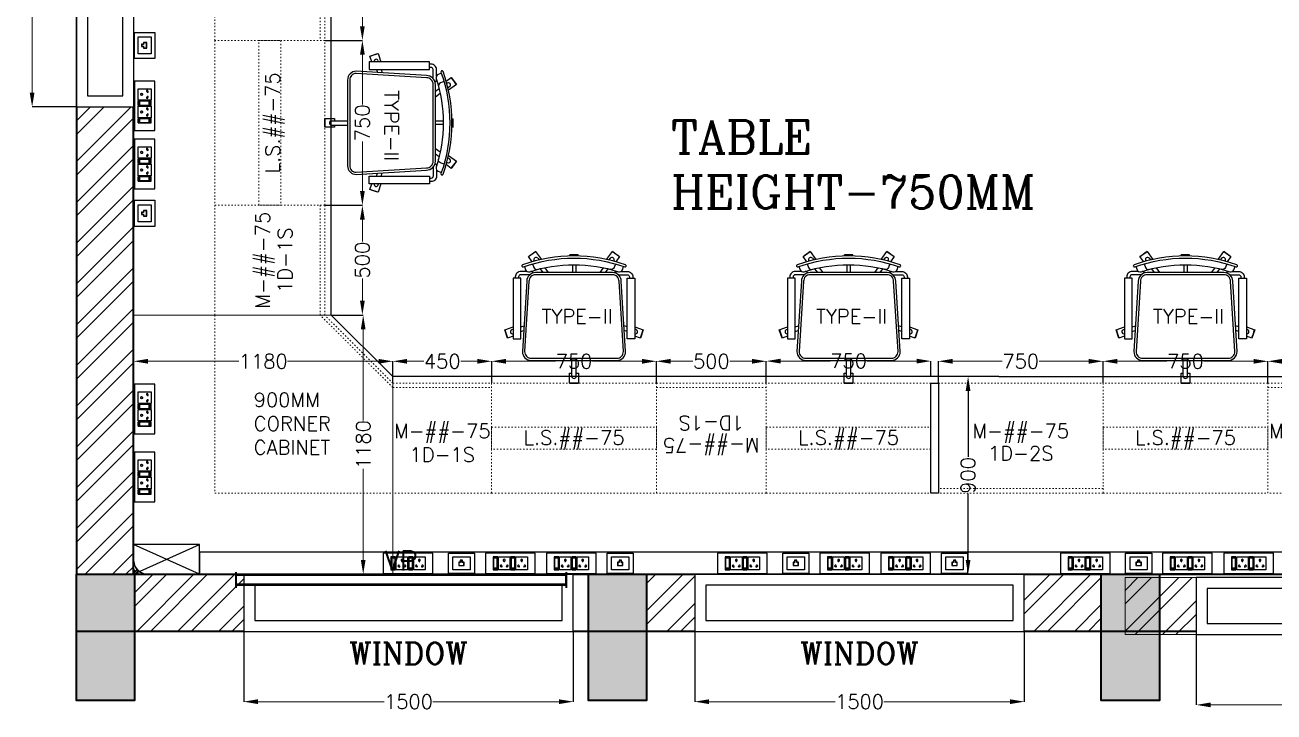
# Model space of a CAD drawing. Extents: x -52083 to 49512, y -145230 to 20224.
# Drawn here: x -46904 to -41217, y -133843 to -130715 of the extents above; entities that cross this region are included whole.
import ezdxf
from ezdxf.enums import TextEntityAlignment as Align

# ---------------------------------------------------------------- set-up
doc = ezdxf.new("R2010")
doc.units = 0
doc.header["$LTSCALE"] = 0.5
doc.header["$MEASUREMENT"] = 0
doc.header["$PDMODE"] = 32
doc.linetypes.add('ACAD_ISO03W100', pattern=[30, 12, -18])
for name, color, linetype, lineweight in [('Ahlada Coving', 3, 'Continuous', 5), ('COL', 1, 'Continuous', 35), ('DIM', 3, 'Continuous', 5), ('Hatch-1', 8, 'Continuous', 5), ('Sa-Block Text', 7, 'Continuous', 18), ('wall-1', 7, 'Continuous', 35)]:
    doc.layers.add(name, color=color, linetype=linetype, lineweight=lineweight)
for name, color, linetype in [('GC-2', 22, 'Continuous'), ('GF-1', 21, 'Continuous'), ('LABOFAB', 7, 'Continuous'), ('Partation', 7, 'Continuous'), ('PDF_Text', 5, 'Continuous'), ('SA-6MRP', 1, 'Continuous'), ('SA-6MUP', 223, 'Continuous'), ('SA-FUR', 3, 'Continuous'), ('SA-Lan', 3, 'Continuous'), ('View Panle', 6, 'Continuous')]:
    doc.layers.add(name, color=color, linetype=linetype)
doc.styles.add('ARIAL', font='romans.shx', dxfattribs={"height": 2.5})
doc.styles.add('PDF Arial', font='arial.ttf')
doc.styles.add('RomanS', font='romans.shx')
doc.styles.get("Standard").update_dxf_attribs({"font": 'romans.shx'})
doc.dimstyles.new('Sa-dim', dxfattribs={"dimtxt": 65, "dimasz": 65, "dimexe": 0, "dimexo": 0, "dimtad": 0, "dimdec": 0, "dimdsep": 46, "dimtxsty": 'Standard', "dimcen": 0, "dimclrd": 256, "dimclre": 7, "dimclrt": 1, "dimadec": 0, "dimazin": 0, "dimtfac": 1, "dimtdec": 0, "dimtmove": 0, "dimatfit": 3, "dimfxl": 1, "dimlwd": -1, "dimarcsym": 0})
pattern_1 = [(45, (22946.7, -16431.28), (-92.80777, 92.80777), []), (45, (23008.57, -16431.28), (-92.80777, 92.80777), [])]

# ---------------------------------------------------------------- blocks, each defined once
blk = doc.blocks.new('*U109')
at = {"color": 5}
blk.add_wipeout([(50, 400), (50, 240), (1450, 240), (1450, 400)], dxfattribs=at)
blk.add_wipeout([(0, 450), (0, 190), (1500, 190), (1500, 450)], dxfattribs=at)
for points in [[(0, 450), (0, 190), (1500, 190), (1500, 450)], [(50, 400), (50, 240), (1450, 240), (1450, 400)]]:
    blk.add_lwpolyline(points, close=True, dxfattribs=at)
blk = doc.blocks.new('*D944')
at = {"layer": 'Defpoints', "color": 0}
for p in [(-45907.8, -133475.7), (-44407.8, -133475.7), (-44407.8, -133795.6)]:
    blk.add_point(p, dxfattribs=at)
at = {"layer": 'DIM', "color": 7, "lineweight": -2}
for p, q in [((-45907.8, -133475.7), (-45907.8, -133795.6)), ((-44407.8, -133475.7), (-44407.8, -133795.6))]:
    blk.add_line(p, q, dxfattribs=at)
at = {"layer": 'DIM'}
for p, q in [((-45842.8, -133795.6), (-45268.3, -133795.6)), ((-44472.8, -133795.6), (-45047.2, -133795.6))]:
    blk.add_line(p, q, dxfattribs=at)
for points in [[(-45842.8, -133784.8), (-45842.8, -133806.5), (-45907.8, -133795.6)], [(-44472.8, -133784.8), (-44472.8, -133806.5), (-44407.8, -133795.6)]]:
    blk.add_solid(points, dxfattribs=at)
at = {"layer": 'DIM', "color": 1, "insert": (-45157.8, -133795.6), "char_height": 65, "attachment_point": 5}
blk.add_mtext('1500', dxfattribs=at)
blk = doc.blocks.new('*D945')
at = {"layer": 'Defpoints', "color": 0}
for p in [(-43854.3, -133475.7), (-42354.3, -133475.7), (-42354.3, -133795.6)]:
    blk.add_point(p, dxfattribs=at)
at = {"layer": 'DIM', "color": 7, "lineweight": -2}
for p, q in [((-43854.3, -133475.7), (-43854.3, -133795.6)), ((-42354.3, -133475.7), (-42354.3, -133795.6))]:
    blk.add_line(p, q, dxfattribs=at)
at = {"layer": 'DIM'}
for p, q in [((-43789.3, -133795.6), (-43214.8, -133795.6)), ((-42419.3, -133795.6), (-42993.7, -133795.6))]:
    blk.add_line(p, q, dxfattribs=at)
for points in [[(-43789.3, -133784.8), (-43789.3, -133806.5), (-43854.3, -133795.6)], [(-42419.3, -133784.8), (-42419.3, -133806.5), (-42354.3, -133795.6)]]:
    blk.add_solid(points, dxfattribs=at)
at = {"layer": 'DIM', "color": 1, "insert": (-43104.3, -133795.6), "char_height": 65, "attachment_point": 5}
blk.add_mtext('1500', dxfattribs=at)
blk = doc.blocks.new('*D952')
at = {"layer": 'Defpoints', "color": 0}
for p in [(-46871.2, -129588.2), (-46668.9, -129588.2), (-46668.9, -131088.2)]:
    blk.add_point(p, dxfattribs=at)
at = {"layer": 'DIM', "color": 7, "lineweight": -2}
for p, q in [((-46668.9, -129588.2), (-46871.2, -129588.2)), ((-46668.9, -131088.2), (-46871.2, -131088.2))]:
    blk.add_line(p, q, dxfattribs=at)
at = {"layer": 'DIM'}
for p, q in [((-46871.2, -129653.2), (-46871.2, -130227.7)), ((-46871.2, -131023.2), (-46871.2, -130448.7))]:
    blk.add_line(p, q, dxfattribs=at)
for points in [[(-46882.1, -129653.2), (-46860.4, -129653.2), (-46871.2, -129588.2)], [(-46882.1, -131023.2), (-46860.4, -131023.2), (-46871.2, -131088.2)]]:
    blk.add_solid(points, dxfattribs=at)
at = {"layer": 'DIM', "color": 1, "insert": (-46871.2, -130338.2), "char_height": 65, "attachment_point": 5, "rotation": 270}
blk.add_mtext('1500', dxfattribs=at)
blk = doc.blocks.new('*D957')
at = {"layer": 'Defpoints', "color": 0}
for p in [(-41571.3, -133490.3), (-40071.3, -133490.3), (-40071.3, -133810.2)]:
    blk.add_point(p, dxfattribs=at)
at = {"layer": 'DIM', "color": 7, "lineweight": -2}
for p, q in [((-41571.3, -133490.3), (-41571.3, -133810.2)), ((-40071.3, -133490.3), (-40071.3, -133810.2))]:
    blk.add_line(p, q, dxfattribs=at)
at = {"layer": 'DIM'}
for p, q in [((-41506.3, -133810.2), (-40931.8, -133810.2)), ((-40136.3, -133810.2), (-40710.8, -133810.2))]:
    blk.add_line(p, q, dxfattribs=at)
for points in [[(-41506.3, -133799.4), (-41506.3, -133821), (-41571.3, -133810.2)], [(-40136.3, -133799.4), (-40136.3, -133821), (-40071.3, -133810.2)]]:
    blk.add_solid(points, dxfattribs=at)
at = {"layer": 'DIM', "color": 1, "insert": (-40821.3, -133810.2), "char_height": 65, "attachment_point": 5}
blk.add_mtext('1500', dxfattribs=at)
blk = doc.blocks.new('vp')
at = {"layer": 'View Panle'}
blk.add_lwpolyline([(-750, 0), (750, 0), (750, 50), (-750, 50), (-750, 0), (-750, 6), (750, 6), (750, 44), (-750, 44)], dxfattribs=at)
at = {"layer": 'View Panle', "color": 7, "style": 'RomanS'}
blk.add_text('VP', height=90, rotation=359.9977, dxfattribs=at).set_placement((-75.1, 67.2))
blk = doc.blocks.new('A010004 Mezz.F. Layout Plan$0$b & c')
at = {"layer": 'Ahlada Coving', "color": 3}
for p, q in [((-4.1, 40.9), (-5.7, 42.5)), ((-2.7, 7.8), (-3.7, 7.8)), ((-3.7, 7.8), (-2.7, 6)), ((4.9, 15.3), (-2.7, 7.8)), ((-2.7, 6), (5.7, 14.4)), ((8.7, 11.4), (0.3, 3)), ((0.3, 3), (2.1, 2)), ((2.1, 3), (9.7, 10.6)), ((2.1, 2), (2.1, 3)), ((36.9, 0), (35.3, 1.6))]:
    blk.add_line(p, q, dxfattribs=at)
blk.add_lwpolyline([(-5.7, 30.7), (-5.7, 5.7), (0, 0), (25, 0), (22.8, 1.5), (13.2, 1.5), (3.6, 4.5), (3.6, 1.5), (0.6, 1.5), (-4.2, 6.3), (-4.2, 9.3), (-1.2, 9.3), (-4.2, 18.9), (-4.2, 28.4), (-5.7, 30.7)], dxfattribs=at)
for radius, start, end in [(44, 181.9548, 220.5976), (42.5, 184.1661, 265.906), (44, 222.2286, 227.7746), (44, 229.4056, 268.1119)]:
    blk.add_arc((38.3, 44), radius, start, end, dxfattribs=at)
blk = doc.blocks.new('A$C34123dda')
at = {"layer": 'LABOFAB', "color": 230, "linetype": 'ACAD_ISO03W100', "lineweight": 13}
blk.add_line((-280, 310), (30, 0), dxfattribs=at)
at = {"layer": 'LABOFAB', "color": 96, "lineweight": 13, "true_color": 0x008500}
blk.add_lwpolyline([(900, 1180), (900, 1180), (900, 1180), (900, 0), (0, 0), (-280, 280), (-280, 1180)], close=True, dxfattribs=at)
at = {"layer": 'LABOFAB', "color": 230, "linetype": 'ACAD_ISO03W100', "lineweight": 13}
blk.add_lwpolyline([(50, 0), (530, 0), (530, 810), (-280, 810), (-280, 330)], close=True, dxfattribs=at)
blk = doc.blocks.new('A$Ca55ee631')
at = {"layer": 'SA-FUR', "color": 1}
for p, q in [((0, 0), (135, 300)), ((0, 300), (135, 0))]:
    blk.add_line(p, q, dxfattribs=at)
blk.add_lwpolyline([(0, 0), (135, 0), (135, 300), (0, 300)], close=True, dxfattribs=at)
blk = doc.blocks.new('*U102')
at = {"layer": 'SA-FUR', "color": 230, "linetype": 'ACAD_ISO03W100', "lineweight": 13}
blk.add_line((450, 20), (0, 20), dxfattribs=at)
blk.add_lwpolyline([(0, 500), (450, 500), (450, 0), (0, 0)], close=True, dxfattribs=at)
at = {"layer": 'SA-FUR', "color": 7}
for tag, p in [('TAG-2', (225, 357.8)), ('TAG', (225, 250))]:
    blk.add_attdef(tag, text='', height=65, rotation=180, dxfattribs=at).set_placement(p, align=Align.CENTER)
blk = doc.blocks.new('*U101')
at = {"layer": 'SA-FUR', "color": 230, "linetype": 'ACAD_ISO03W100', "lineweight": 13}
for points in [[(750, 500), (0, 500), (0, 0), (750, 0)], [(750, 200), (0, 200), (0, 300), (750, 300)]]:
    blk.add_lwpolyline(points, close=True, dxfattribs=at)
at = {"layer": 'SA-FUR', "color": 7}
blk.add_attdef('TAG-2', text='', height=65, dxfattribs=at).set_placement((375, 220), align=Align.CENTER)
blk = doc.blocks.new('*U100')
at = {"layer": 'SA-FUR', "color": 230, "linetype": 'ACAD_ISO03W100', "lineweight": 13}
for points in [[(750, 500), (0, 500), (0, 0), (750, 0)], [(750, 200), (0, 200), (0, 300), (750, 300)]]:
    blk.add_lwpolyline(points, close=True, dxfattribs=at)
at = {"layer": 'SA-FUR', "color": 7}
blk.add_attdef('TAG-2', text='', height=65, rotation=180, dxfattribs=at).set_placement((375, 295), align=Align.CENTER)
blk = doc.blocks.new('*U91')
at = {"layer": 'SA-FUR', "color": 230, "linetype": 'ACAD_ISO03W100', "lineweight": 13}
blk.add_line((750, 20), (0, 20), dxfattribs=at)
blk.add_lwpolyline([(0, 500), (750, 500), (750, 0), (0, 0)], close=True, dxfattribs=at)
at = {"layer": 'SA-FUR', "color": 7}
for tag, p in [('TAG', (375, 250)), ('TAG-2', (375, 148.4))]:
    blk.add_attdef(tag, text='', height=65, dxfattribs=at).set_placement(p, align=Align.CENTER)
blk = doc.blocks.new('*U93')
at = {"layer": 'SA-FUR', "color": 230, "linetype": 'ACAD_ISO03W100', "lineweight": 13}
blk.add_line((500, 20), (0, 20), dxfattribs=at)
blk.add_lwpolyline([(0, 500), (500, 500), (500, 0), (0, 0)], close=True, dxfattribs=at)
at = {"layer": 'SA-FUR', "color": 7}
for tag, p in [('TAG', (250, 250)), ('TAG-2', (250, 148.4))]:
    blk.add_attdef(tag, text='', height=65, dxfattribs=at).set_placement(p, align=Align.CENTER)
blk = doc.blocks.new('*D1077')
at = {"layer": 'Defpoints', "color": 0}
for p in [(-44779, -132246.1), (-44779, -132345.7), (-44029, -132345.7)]:
    blk.add_point(p, dxfattribs=at)
at = {"layer": 'DIM', "color": 7, "lineweight": -2}
for p, q in [((-44779, -132345.7), (-44779, -132246.1)), ((-44029, -132345.7), (-44029, -132246.1))]:
    blk.add_line(p, q, dxfattribs=at)
at = {"layer": 'DIM'}
for p, q in [((-44714, -132246.1), (-44488.2, -132246.1)), ((-44094, -132246.1), (-44319.8, -132246.1))]:
    blk.add_line(p, q, dxfattribs=at)
for points in [[(-44714, -132235.3), (-44714, -132257), (-44779, -132246.1)], [(-44094, -132235.3), (-44094, -132257), (-44029, -132246.1)]]:
    blk.add_solid(points, dxfattribs=at)
at = {"layer": 'DIM', "color": 1, "insert": (-44404, -132246.1), "char_height": 65, "attachment_point": 5}
blk.add_mtext('750', dxfattribs=at)
blk = doc.blocks.new('*D1078')
at = {"layer": 'Defpoints', "color": 0}
for p in [(-45229, -132246.1), (-45229, -132345.7), (-44779, -132345.7)]:
    blk.add_point(p, dxfattribs=at)
at = {"layer": 'DIM', "color": 7, "lineweight": -2}
for p, q in [((-45229, -132345.7), (-45229, -132246.1)), ((-44779, -132345.7), (-44779, -132246.1))]:
    blk.add_line(p, q, dxfattribs=at)
at = {"layer": 'DIM'}
for p, q in [((-45164, -132246.1), (-45088.2, -132246.1)), ((-44844, -132246.1), (-44919.8, -132246.1))]:
    blk.add_line(p, q, dxfattribs=at)
for points in [[(-45164, -132235.3), (-45164, -132257), (-45229, -132246.1)], [(-44844, -132235.3), (-44844, -132257), (-44779, -132246.1)]]:
    blk.add_solid(points, dxfattribs=at)
at = {"layer": 'DIM', "color": 1, "insert": (-45004, -132246.1), "char_height": 65, "attachment_point": 5}
blk.add_mtext('450', dxfattribs=at)
blk = doc.blocks.new('*D1079')
at = {"layer": 'Defpoints', "color": 0}
for p in [(-45229, -132246.1), (-46409, -132320.6), (-45229, -132320.6)]:
    blk.add_point(p, dxfattribs=at)
at = {"layer": 'DIM', "color": 7, "lineweight": -2}
for p, q in [((-46409, -132320.6), (-46409, -132246.1)), ((-45229, -132320.6), (-45229, -132246.1))]:
    blk.add_line(p, q, dxfattribs=at)
at = {"layer": 'DIM'}
for p, q in [((-46344, -132246.1), (-45929.6, -132246.1)), ((-45294, -132246.1), (-45708.5, -132246.1))]:
    blk.add_line(p, q, dxfattribs=at)
for points in [[(-46344, -132235.3), (-46344, -132257), (-46409, -132246.1)], [(-45294, -132235.3), (-45294, -132257), (-45229, -132246.1)]]:
    blk.add_solid(points, dxfattribs=at)
at = {"layer": 'DIM', "color": 1, "insert": (-45819, -132246.1), "char_height": 65, "attachment_point": 5}
blk.add_mtext('1180', dxfattribs=at)
blk = doc.blocks.new('*D1080')
at = {"layer": 'Defpoints', "color": 0}
for p in [(-45509, -132035.7), (-45509, -133215.7), (-45363.9, -133215.7)]:
    blk.add_point(p, dxfattribs=at)
at = {"layer": 'DIM', "color": 7, "lineweight": -2}
for p, q in [((-45509, -132035.7), (-45363.9, -132035.7)), ((-45509, -133215.7), (-45363.9, -133215.7))]:
    blk.add_line(p, q, dxfattribs=at)
at = {"layer": 'DIM'}
for p, q in [((-45363.9, -132100.7), (-45363.9, -132515.2)), ((-45363.9, -133150.7), (-45363.9, -132736.2))]:
    blk.add_line(p, q, dxfattribs=at)
for points in [[(-45374.7, -132100.7), (-45353.1, -132100.7), (-45363.9, -132035.7)], [(-45374.7, -133150.7), (-45353.1, -133150.7), (-45363.9, -133215.7)]]:
    blk.add_solid(points, dxfattribs=at)
at = {"layer": 'DIM', "color": 1, "insert": (-45363.9, -132625.7), "char_height": 65, "attachment_point": 5, "rotation": 90}
blk.add_mtext('1180', dxfattribs=at)
blk = doc.blocks.new('*D1081')
at = {"layer": 'Defpoints', "color": 0}
for p in [(-45539, -131535.7), (-45367.6, -131535.7), (-45509, -132035.7)]:
    blk.add_point(p, dxfattribs=at)
at = {"layer": 'DIM', "color": 7, "lineweight": -2}
for p, q in [((-45539, -131535.7), (-45367.6, -131535.7)), ((-45509, -132035.7), (-45367.6, -132035.7))]:
    blk.add_line(p, q, dxfattribs=at)
at = {"layer": 'DIM'}
for p, q in [((-45367.6, -131600.7), (-45367.6, -131701.5)), ((-45367.6, -131970.7), (-45367.6, -131869.9))]:
    blk.add_line(p, q, dxfattribs=at)
for points in [[(-45378.5, -131600.7), (-45356.8, -131600.7), (-45367.6, -131535.7)], [(-45378.5, -131970.7), (-45356.8, -131970.7), (-45367.6, -132035.7)]]:
    blk.add_solid(points, dxfattribs=at)
at = {"layer": 'DIM', "color": 1, "insert": (-45367.6, -131785.7), "char_height": 65, "attachment_point": 5, "rotation": 90}
blk.add_mtext('500', dxfattribs=at)
blk = doc.blocks.new('*D1082')
at = {"layer": 'Defpoints', "color": 0}
for p in [(-45539, -130785.7), (-45367.6, -130785.7), (-45539, -131535.7)]:
    blk.add_point(p, dxfattribs=at)
at = {"layer": 'DIM', "color": 7, "lineweight": -2}
for p, q in [((-45539, -130785.7), (-45367.6, -130785.7)), ((-45539, -131535.7), (-45367.6, -131535.7))]:
    blk.add_line(p, q, dxfattribs=at)
at = {"layer": 'DIM'}
for p, q in [((-45367.6, -130850.7), (-45367.6, -131076.5)), ((-45367.6, -131470.7), (-45367.6, -131244.9))]:
    blk.add_line(p, q, dxfattribs=at)
for points in [[(-45378.5, -130850.7), (-45356.8, -130850.7), (-45367.6, -130785.7)], [(-45378.5, -131470.7), (-45356.8, -131470.7), (-45367.6, -131535.7)]]:
    blk.add_solid(points, dxfattribs=at)
at = {"layer": 'DIM', "color": 1, "insert": (-45367.6, -131160.7), "char_height": 65, "attachment_point": 5, "rotation": 90}
blk.add_mtext('750', dxfattribs=at)
blk = doc.blocks.new('*D1083')
at = {"layer": 'Defpoints', "color": 0}
for p in [(-45539, -130035.7), (-45367.6, -130035.7), (-45539, -130785.7)]:
    blk.add_point(p, dxfattribs=at)
at = {"layer": 'DIM', "color": 7, "lineweight": -2}
for p, q in [((-45539, -130035.7), (-45367.6, -130035.7)), ((-45539, -130785.7), (-45367.6, -130785.7))]:
    blk.add_line(p, q, dxfattribs=at)
at = {"layer": 'DIM'}
for p, q in [((-45367.6, -130100.7), (-45367.6, -130326.5)), ((-45367.6, -130720.7), (-45367.6, -130494.9))]:
    blk.add_line(p, q, dxfattribs=at)
for points in [[(-45378.5, -130100.7), (-45356.8, -130100.7), (-45367.6, -130035.7)], [(-45378.5, -130720.7), (-45356.8, -130720.7), (-45367.6, -130785.7)]]:
    blk.add_solid(points, dxfattribs=at)
at = {"layer": 'DIM', "color": 1, "insert": (-45367.6, -130410.7), "char_height": 65, "attachment_point": 5, "rotation": 90}
blk.add_mtext('750', dxfattribs=at)
blk = doc.blocks.new('PCH-7022')
at = {"layer": 'GC-2', "color": 30, "ltscale": 10}
for p, q in [((-180.7, 231.7), (-179.9, 230.6)), ((-164.5, 243.5), (-159, 235.9)), ((-18.7, 254.1), (-19.1, 259.1)), ((18.7, 254.1), (19.1, 259.1)), ((164.5, 243.5), (159, 235.9)), ((180.7, 231.7), (179.9, 230.6)), ((-154.6, 195.8), (-142.2, 178.7)), ((-133.4, 200.6), (-117.5, 178.7)), ((-7.5, 214.3), (-7.5, 178.7)), ((7.5, 214.3), (7.5, 178.7)), ((133.4, 200.6), (117.5, 178.7)), ((154.6, 195.8), (142.2, 178.7)), ((-282.4, -81.2), (-277.5, -79.7)), ((-242.5, -68.3), (-227.6, -63.4)), ((-242.5, -89.3), (-229, -84.9)), ((242.5, -68.3), (227.6, -63.4)), ((242.5, -89.3), (229, -84.9)), ((282.4, -81.2), (277.5, -79.7)), ((-10, -293.7), (-10, -221.3)), ((10, -293.7), (10, -221.3))]:
    blk.add_line(p, q, dxfattribs=at)
for points in [[(-234.1, 213.6), (-234.1, 213.6, 0.416344), (-237.1, 207.2, 0.412086), (-230.7, 204.2), (-230.7, 204.2, -0.174031), (230.7, 204.2), (230.7, 204.2, 0.412086), (237.1, 207.2), (237.1, 207.2, 0.416344), (234.1, 213.6), (234.1, 213.6, 0.174031)], [(-195, -221.3), (195, -221.3, 0.414214), (235, -181.3), (215, 138.7, 0.414214), (175, 178.7), (-175, 178.7, 0.414214), (-215, 138.7), (-235, -181.3, 0.414214)], [(-195, -211.3), (195, -211.3, 0.414214), (225, -181.3), (205, 138.7, 0.414214), (175, 168.7), (-175, 168.7, 0.414214), (-205, 138.7), (-225, -181.3, 0.414214)]]:
    blk.add_lwpolyline(points, format="xyb", close=True, dxfattribs=at)
for points in [[(-190.2, 227.7), (-207.2, 251.2), (-174.8, 274.7), (-148.4, 238.3)], [(148.4, 238.3), (174.8, 274.7), (207.2, 251.2), (190.2, 227.7)], [(-277.5, -111.2), (-302.9, -119.5), (-315.3, -81.4), (-277.5, -69.1)], [(277.5, -69.1), (315.3, -81.4), (302.9, -119.5), (277.5, -111.2)], [(10, -280), (20, -280), (20, -325), (-20, -325), (-20, -280), (-10, -280)]]:
    blk.add_lwpolyline(points, dxfattribs=at)
for points in [[(19.1, 259.1, 0.013665), (-19.1, 259.1)], [(-214.2, 183.7), (-242.5, 183.7, 0.414214), (-267.5, 158.7), (-267.5, 152.3)], [(-225.9, 205.9), (-220.6, 191.5, 0.403288), (-201.9, 182.4), (-201.9, 182.4, -0.158526), (201.9, 182.4), (201.9, 182.4, 0.403288), (220.6, 191.5), (225.9, 205.9)], [(-185.7, 177.3, 0.311343), (-195, 183.7), (-197.6, 183.7)], [(-193.1, 216.5, 0.029136), (-192.6, 216.6)], [(-188.5, 217.8), (-182.3, 202.3, 0.378791), (-164.6, 193.3)], [(188.5, 217.8), (182.3, 202.3), (182.3, 202.3, -0.378791), (164.6, 193.3)], [(185.7, 177.3, -0.311343), (195, 183.7), (197.6, 183.7)], [(192.6, 216.6, 0.029136), (193.1, 216.5, 0.029136)], [(214.2, 183.7), (242.5, 183.7, -0.414214), (267.5, 158.7), (267.5, 152.3)], [(-201.5, 168.7), (-242.5, 168.7, 0.414214), (-252.5, 158.7), (-252.5, 152.3)], [(201.5, 168.7), (242.5, 168.7, -0.414214), (252.5, 158.7), (252.5, 152.3)]]:
    blk.add_lwpolyline(points, format="xyb", dxfattribs=at)
for points in [[(-237.1, 207.2), (-237.1, 207.2)], [(-277.5, -122.7), (-242.5, -122.7), (-242.5, 152.3), (-277.5, 152.3)], [(277.5, -122.7), (242.5, -122.7), (242.5, 152.3), (277.5, 152.3)]]:
    blk.add_lwpolyline(points, close=True, dxfattribs=at)
for centre, radius, start, end in [((0, 0), 325, 122.4719, 129.5281), ((-172.6, 237.6), 10, 36, 216), ((172.6, 237.6), 10, 324, 144), ((0, 0), 325, 50.4719, 57.5281), ((0, 0), 325, 194.4719, 201.5281), ((-279.3, -90.7), 10, 108, 280.2877), ((279.3, -90.7), 10, 259.7123, 72), ((0, 0), 325, 338.4719, 345.5281), ((0, 0), 325, 266.4719, 273.5281), ((0, -293.7), 10, 180, 0)]:
    blk.add_arc(centre, radius, start, end, dxfattribs=at)
at = {"layer": 'PDF_Text', "insert": (13.6, -21), "char_height": 65, "width": 310.353, "attachment_point": 5}
blk.add_mtext('{\\C1;TYPE-II}', dxfattribs=at)
blk = doc.blocks.new('*U132')
for points in [[(-59.4, 46), (59.4, 46), (59.4, -46), (-59.4, -46)], [(-39.1, 29.8), (39.1, 29.8), (39.1, -29.8), (-39.1, -29.8)], [(12.4, 5.6), (5.4, 5.6), (5.4, 14.6), (-5.4, 14.6), (-5.4, 5.6), (-12.4, 5.6), (-12.4, -10.5), (12.4, -10.5)], [(11.1, 4.3), (4.1, 4.3), (4.1, 13.4), (-4.1, 13.4), (-4.1, 4.3), (-11.1, 4.3), (-11.1, -9.2), (11.1, -9.2)]]:
    blk.add_lwpolyline(points, close=True)
at = {"layer": 'Sa-Block Text', "flags": 1}
for tag, p in [('PROJECTNAME', (15.2, 670.6)), ('FLOOR', (15.2, 581.1)), ('LABNAME', (15.2, 471.6)), ('ITEMNO:', (15.2, 374.3))]:
    blk.add_attdef(tag, text='', height=65, dxfattribs=at).set_placement(p, align=Align.MIDDLE_CENTER)
at = {"layer": 'Sa-Block Text'}
blk.add_attdef('CATALOGUE', text='', height=65, dxfattribs=at).set_placement((15.2, 223), align=Align.MIDDLE_CENTER)
blk = doc.blocks.new('*U130')
for p, q in [((-78.1, 29.8), (-78.1, -29.8)), ((-78.1, 29.8), (-78.1, -29.8)), ((-57.3, 29.8), (-78.1, 29.8)), ((-78.1, 29.8), (-57.3, 29.8)), ((-76.3, 23.3), (-76.3, -23.3)), ((-59.1, 23.3), (-76.3, 23.3)), ((-59.1, -23.3), (-59.1, 23.3)), ((-57.3, -29.8), (-57.3, 29.8)), ((-53.9, 29.8), (-1.7, 29.8)), ((-53.9, -29.8), (-53.9, 29.8)), ((-1.7, 29.8), (-1.7, -29.8)), ((1.7, 29.8), (1.7, -29.8)), ((1.7, 29.8), (1.7, -29.8)), ((22.5, 29.8), (1.7, 29.8)), ((1.7, 29.8), (22.5, 29.8)), ((3.5, 23.3), (3.5, -23.3)), ((20.7, 23.3), (3.5, 23.3)), ((20.7, -23.3), (20.7, 23.3)), ((22.5, -29.8), (22.5, 29.8)), ((25.9, -29.8), (25.9, 29.8)), ((25.9, 29.8), (78.1, 29.8)), ((78.1, 29.8), (78.1, -29.8)), ((-78.1, -29.8), (-57.3, -29.8)), ((-76.3, -21.2), (-59.1, -21.2)), ((-76.3, -23.3), (-59.1, -23.3)), ((-1.7, -29.8), (-53.9, -29.8)), ((1.7, -29.8), (22.5, -29.8)), ((3.5, -21.2), (20.7, -21.2)), ((3.5, -23.3), (20.7, -23.3)), ((78.1, -29.8), (25.9, -29.8))]:
    blk.add_line(p, q)
blk.add_lwpolyline([(-113, -46), (113, -46), (113, 46), (-113, 46)], close=True)
for centre, radius, start, end in [((-27.8, 14.7), 4.06, 307.1584, 232.8416), ((-27.8, 10.6), 2.59, 161.4031, 18.5969), ((52, 14.7), 4.06, 307.1584, 232.8416), ((52, 10.6), 2.59, 161.4031, 18.5969), ((-42.7, -11.6), 3.5, 5.2689, 272.51), ((-39.9, -14), 2.82, 202.6838, 75.0951), ((-15.7, -14), 2.82, 104.9049, 337.3162), ((-12.9, -11.6), 3.5, 267.49, 174.7311), ((37.1, -11.6), 3.5, 5.2689, 272.51), ((39.9, -14), 2.82, 202.6838, 75.0951), ((64.1, -14), 2.82, 104.9049, 337.3162), ((66.9, -11.6), 3.5, 267.49, 174.7311)]:
    blk.add_arc(centre, radius, start, end)
at = {"layer": 'Sa-Block Text', "flags": 1}
for tag, p in [('PROJECTNAME', (14.8, 619.1)), ('FLOOR', (14.8, 529.6)), ('LABNAME', (14.8, 420.1)), ('ITEMNO:', (14.8, 322.8))]:
    blk.add_attdef(tag, text='', height=65, dxfattribs=at).set_placement(p, align=Align.MIDDLE_CENTER)
at = {"layer": 'Sa-Block Text'}
blk.add_attdef('CATALOGUE', text='', height=65, dxfattribs=at).set_placement((14.8, 173.9), align=Align.MIDDLE_CENTER)
blk = doc.blocks.new('*U131')
at = {"ltscale": 300}
for p, q in [((-78.1, 29.8), (-78.1, -29.8)), ((-78.1, 29.8), (-78.1, -29.8)), ((-57.3, 29.8), (-78.1, 29.8)), ((-78.1, 29.8), (-57.3, 29.8)), ((-76.3, 23.3), (-76.3, -23.3)), ((-59.1, 23.3), (-76.3, 23.3)), ((-59.1, -23.3), (-59.1, 23.3)), ((-57.3, -29.8), (-57.3, 29.8)), ((-53.9, 29.8), (-1.7, 29.8)), ((-53.9, -29.8), (-53.9, 29.8)), ((-1.7, 29.8), (-1.7, -29.8)), ((1.7, 29.8), (1.7, -29.8)), ((1.7, 29.8), (1.7, -29.8)), ((22.5, 29.8), (1.7, 29.8)), ((1.7, 29.8), (22.5, 29.8)), ((3.5, 23.3), (3.5, -23.3)), ((20.7, 23.3), (3.5, 23.3)), ((20.7, -23.3), (20.7, 23.3)), ((22.5, -29.8), (22.5, 29.8)), ((25.9, -29.8), (25.9, 29.8)), ((25.9, 29.8), (78.1, 29.8)), ((78.1, 29.8), (78.1, -29.8)), ((-78.1, -29.8), (-57.3, -29.8)), ((-76.3, -21.2), (-59.1, -21.2)), ((-76.3, -23.3), (-59.1, -23.3)), ((-1.7, -29.8), (-53.9, -29.8)), ((1.7, -29.8), (22.5, -29.8)), ((3.5, -21.2), (20.7, -21.2)), ((3.5, -23.3), (20.7, -23.3)), ((78.1, -29.8), (25.9, -29.8))]:
    blk.add_line(p, q, dxfattribs=at)
blk.add_lwpolyline([(-113, -46), (113, -46), (113, 46), (-113, 46)], close=True, dxfattribs=at)
for centre, radius, start, end in [((-27.8, 14.7), 4.06, 307.1584, 232.8416), ((-27.8, 10.6), 2.59, 161.4031, 18.5969), ((52, 14.7), 4.06, 307.1584, 232.8416), ((52, 10.6), 2.59, 161.4031, 18.5969), ((-42.7, -11.6), 3.5, 5.2689, 272.51), ((-39.9, -14), 2.82, 202.6838, 75.0951), ((-15.7, -14), 2.82, 104.9049, 337.3162), ((-12.9, -11.6), 3.5, 267.49, 174.7311), ((37.1, -11.6), 3.5, 5.2689, 272.51), ((39.9, -14), 2.82, 202.6838, 75.0951), ((64.1, -14), 2.82, 104.9049, 337.3162), ((66.9, -11.6), 3.5, 267.49, 174.7311)]:
    blk.add_arc(centre, radius, start, end, dxfattribs=at)
at = {"layer": 'Sa-Block Text', "flags": 1}
for tag, p in [('PROJECTNAME', (102.4, 776)), ('FLOOR', (102.4, 686.5)), ('LABNAME', (102.4, 577)), ('ITEMNO:', (102.4, 479.7))]:
    blk.add_attdef(tag, text='', height=65, dxfattribs=at).set_placement(p, align=Align.MIDDLE_CENTER)
at = {"layer": 'Sa-Block Text'}
blk.add_attdef('CATALOGUE', text='', height=65, dxfattribs=at).set_placement((102.4, 360.5), align=Align.MIDDLE_CENTER)
blk = doc.blocks.new('*D1223')
at = {"color": 7, "lineweight": -2}
for p, q in [((-42470.4, -132315.7), (-42610.1, -132315.7)), ((-42470.4, -133215.7), (-42610.1, -133215.7))]:
    blk.add_line(p, q, dxfattribs=at)
for p, q in [((-42610.1, -132380.7), (-42610.1, -132681.5)), ((-42610.1, -133150.7), (-42610.1, -132849.9))]:
    blk.add_line(p, q)
for points in [[(-42621, -132380.7), (-42599.3, -132380.7), (-42610.1, -132315.7)], [(-42621, -133150.7), (-42599.3, -133150.7), (-42610.1, -133215.7)]]:
    blk.add_solid(points)
at = {"layer": 'Defpoints', "color": 0}
for p in [(-42470.4, -132315.7), (-42610.1, -133215.7), (-42470.4, -133215.7)]:
    blk.add_point(p, dxfattribs=at)
at = {"color": 1, "insert": (-42610.1, -132765.7), "char_height": 65, "attachment_point": 5, "rotation": 90}
blk.add_mtext('900', dxfattribs=at)
blk = doc.blocks.new('*D1085')
at = {"layer": 'Defpoints', "color": 0}
for p in [(-41995.4, -132246.1), (-42745.4, -132345.7), (-41995.4, -132345.7)]:
    blk.add_point(p, dxfattribs=at)
at = {"layer": 'DIM', "color": 7, "lineweight": -2}
for p, q in [((-42745.4, -132345.7), (-42745.4, -132246.1)), ((-41995.4, -132345.7), (-41995.4, -132246.1))]:
    blk.add_line(p, q, dxfattribs=at)
at = {"layer": 'DIM'}
for p, q in [((-42680.4, -132246.1), (-42454.6, -132246.1)), ((-42060.4, -132246.1), (-42286.2, -132246.1))]:
    blk.add_line(p, q, dxfattribs=at)
for points in [[(-42680.4, -132235.3), (-42680.4, -132257), (-42745.4, -132246.1)], [(-42060.4, -132235.3), (-42060.4, -132257), (-41995.4, -132246.1)]]:
    blk.add_solid(points, dxfattribs=at)
at = {"layer": 'DIM', "color": 1, "insert": (-42370.4, -132246.1), "char_height": 65, "attachment_point": 5}
blk.add_mtext('750', dxfattribs=at)
blk = doc.blocks.new('*D1086')
at = {"layer": 'Defpoints', "color": 0}
for p in [(-41245.4, -132246.1), (-41995.4, -132345.7), (-41245.4, -132345.7)]:
    blk.add_point(p, dxfattribs=at)
at = {"layer": 'DIM', "color": 7, "lineweight": -2}
for p, q in [((-41995.4, -132345.7), (-41995.4, -132246.1)), ((-41245.4, -132345.7), (-41245.4, -132246.1))]:
    blk.add_line(p, q, dxfattribs=at)
at = {"layer": 'DIM'}
for p, q in [((-41930.4, -132246.1), (-41704.6, -132246.1)), ((-41310.4, -132246.1), (-41536.2, -132246.1))]:
    blk.add_line(p, q, dxfattribs=at)
for points in [[(-41930.4, -132235.3), (-41930.4, -132257), (-41995.4, -132246.1)], [(-41310.4, -132235.3), (-41310.4, -132257), (-41245.4, -132246.1)]]:
    blk.add_solid(points, dxfattribs=at)
at = {"layer": 'DIM', "color": 1, "insert": (-41620.4, -132246.1), "char_height": 65, "attachment_point": 5}
blk.add_mtext('750', dxfattribs=at)
blk = doc.blocks.new('*D1087')
at = {"layer": 'Defpoints', "color": 0}
for p in [(-40795.4, -132246.1), (-41245.4, -132345.7), (-40795.4, -132345.7)]:
    blk.add_point(p, dxfattribs=at)
at = {"layer": 'DIM', "color": 7, "lineweight": -2}
for p, q in [((-41245.4, -132345.7), (-41245.4, -132246.1)), ((-40795.4, -132345.7), (-40795.4, -132246.1))]:
    blk.add_line(p, q, dxfattribs=at)
at = {"layer": 'DIM'}
for p, q in [((-41180.4, -132246.1), (-41104.6, -132246.1)), ((-40860.4, -132246.1), (-40936.2, -132246.1))]:
    blk.add_line(p, q, dxfattribs=at)
for points in [[(-41180.4, -132235.3), (-41180.4, -132257), (-41245.4, -132246.1)], [(-40860.4, -132235.3), (-40860.4, -132257), (-40795.4, -132246.1)]]:
    blk.add_solid(points, dxfattribs=at)
at = {"layer": 'DIM', "color": 1, "insert": (-41020.4, -132246.1), "char_height": 65, "attachment_point": 5}
blk.add_mtext('450', dxfattribs=at)
blk = doc.blocks.new('*D1214')
at = {"layer": 'Defpoints', "color": 0}
for p in [(-44029, -132246.1), (-44029, -132345.7), (-43529, -132345.7)]:
    blk.add_point(p, dxfattribs=at)
at = {"layer": 'DIM', "color": 7, "lineweight": -2}
for p, q in [((-44029, -132345.7), (-44029, -132246.1)), ((-43529, -132345.7), (-43529, -132246.1))]:
    blk.add_line(p, q, dxfattribs=at)
at = {"layer": 'DIM'}
for p, q in [((-43964, -132246.1), (-43863.2, -132246.1)), ((-43594, -132246.1), (-43694.8, -132246.1))]:
    blk.add_line(p, q, dxfattribs=at)
for points in [[(-43964, -132235.3), (-43964, -132257), (-44029, -132246.1)], [(-43594, -132235.3), (-43594, -132257), (-43529, -132246.1)]]:
    blk.add_solid(points, dxfattribs=at)
at = {"layer": 'DIM', "color": 1, "insert": (-43779, -132246.1), "char_height": 65, "attachment_point": 5}
blk.add_mtext('500', dxfattribs=at)
blk = doc.blocks.new('*D1215')
at = {"layer": 'Defpoints', "color": 0}
for p in [(-43529, -132245.3), (-43529, -132315.7), (-42779, -132315.7)]:
    blk.add_point(p, dxfattribs=at)
at = {"layer": 'DIM', "color": 7, "lineweight": -2}
for p, q in [((-43529, -132315.7), (-43529, -132245.3)), ((-42779, -132315.7), (-42779, -132245.3))]:
    blk.add_line(p, q, dxfattribs=at)
at = {"layer": 'DIM'}
for p, q in [((-43464, -132245.3), (-43238.2, -132245.3)), ((-42844, -132245.3), (-43069.8, -132245.3))]:
    blk.add_line(p, q, dxfattribs=at)
for points in [[(-43464, -132234.5), (-43464, -132256.2), (-43529, -132245.3)], [(-42844, -132234.5), (-42844, -132256.2), (-42779, -132245.3)]]:
    blk.add_solid(points, dxfattribs=at)
at = {"layer": 'DIM', "color": 1, "insert": (-43154, -132245.3), "char_height": 65, "attachment_point": 5}
blk.add_mtext('750', dxfattribs=at)
blk = doc.blocks.new('BARE')
at = {"layer": 'COL'}
h = blk.add_hatch(color=256, dxfattribs=at)
h.dxf.hatch_style = 1
h.paths.add_polyline_path([(-28852.5, -36159.6), (-29117.5, -36159.6), (-29117.5, -36734.6), (-28852.5, -36734.6)])
h = blk.add_hatch(color=256, dxfattribs=at)
h.dxf.hatch_style = 1
h.paths.add_polyline_path([(-26521.5, -36159.6), (-26786.5, -36159.6), (-26786.5, -36734.6), (-26521.5, -36734.6)])
h = blk.add_hatch(color=256, dxfattribs=at)
h.dxf.hatch_style = 1
h.paths.add_polyline_path([(-24186.5, -36159.6), (-24451.5, -36159.6), (-24451.5, -36734.6), (-24186.5, -36734.6)])
blk.add_line((-25657.5, -36159.6), (-28857.5, -36159.6))
at = {"color": 4}
blk.add_lwpolyline([(-25227.1, -35289.6), (-25193.4, -35289.6), (-25193.4, -35789.6), (-25227.1, -35789.6)], close=True, dxfattribs=at)
at = {"layer": 'COL'}
for points in [[(-29117.5, -36159.6), (-28852.5, -36159.6), (-28852.5, -36734.6), (-29117.5, -36734.6)], [(-26786.5, -36159.6), (-26521.5, -36159.6), (-26521.5, -36734.6), (-26786.5, -36734.6)], [(-24451.5, -36159.6), (-24186.5, -36159.6), (-24186.5, -36734.6), (-24451.5, -36734.6)]]:
    blk.add_lwpolyline(points, close=True, dxfattribs=at)
at = {"layer": 'Partation'}
for p, q in [((-28392.8, -36150.5), (-28392.8, -36220.5)), ((-28389.8, -36150.5), (-28389.8, -36220.5))]:
    blk.add_line(p, q, dxfattribs=at)
at = {"layer": 'SA-FUR'}
for q in [(-27677.1, -35259.6), (-23243.4, -35259.6), (-23243.4, -35259.6)]:
    blk.add_line((-24918.4, -35259.6), q, dxfattribs=at)
blk.add_lwpolyline([(-27957.5, -34979.6), (-27957.5, -30374.6)], dxfattribs=at)
at = {"layer": 'wall-1', "color": 7}
blk.add_lwpolyline([(-28854.7, -22304.6), (-29117.5, -22304.6), (-29117.5, -36159.6), (-28857.5, -36159.6)], close=True, dxfattribs=at)
at = {"layer": 'wall-1'}
blk.add_lwpolyline([(-6505.5, -36419.6), (-29117.5, -36419.6), (-29117.5, -36159.6), (-6505.5, -36159.6)], close=True, dxfattribs=at)
at = {"layer": 'Ahlada Coving', "ltscale": 500, "xscale": 1.418185559101403, "yscale": 1.418185559101403, "zscale": 1.418185559101403}
blk.add_blockref('A010004 Mezz.F. Layout Plan$0$b & c', (-28849.5, -36159.6), dxfattribs=at)
at = {"layer": 'GF-1', "color": 7, "rotation": 270}
blk.add_blockref('PCH-7022', (-27662.1, -34104.6), dxfattribs=at)
at = {"layer": 'GF-1', "color": 7}
for p in [(-26852.1, -34964.6), (-25602.1, -34964.6), (-24068.4, -34964.6)]:
    blk.add_blockref('PCH-7022', p, dxfattribs=at)
at = {"layer": 'SA-6MRP', "color": 7, "rotation": 90}
blk.add_blockref('*U131', (-28807.1, -35716.1), dxfattribs=at)
at = {"layer": 'SA-6MRP', "color": 7}
blk.add_blockref('*U131', (-24524.8, -36109.6), dxfattribs=at)
at = {"layer": 'SA-6MUP', "color": 7, "rotation": 90}
for p in [(-28807.1, -34291.4), (-28807.1, -35407.6)]:
    blk.add_blockref('*U130', p, dxfattribs=at)
at = {"layer": 'SA-FUR'}
for name, p, rotation, values in [('*U91', (-27987.1, -33729.6), 90, {'TAG': 'M-##-75', 'TAG-2': '1D-2S'}), ('*U100', (-28487.1, -33729.6), 270, {'TAG-2': 'L.S.##-75'}), ('*U93', (-27987.1, -34979.6), 90, {'TAG': 'M-##-75', 'TAG-2': '1D-1S'}), ('*U102', (-27227.1, -35289.6), 180, {'TAG': 'M-##-75', 'TAG-2': '1D-1S'}), ('*U93', (-25977.1, -35289.6), 180, {'TAG': 'M-##-75', 'TAG-2': '1D-1S'}), ('*U102', (-23243.4, -35289.6), 180, {'TAG': 'M-##-75', 'TAG-2': '1D-1S'})]:
    blk.add_blockref(name, p, dxfattribs=dict(at, rotation=rotation)).add_auto_attribs(values)
for name, p, values in [('*U101', (-27227.1, -35789.6), {'TAG-2': 'L.S.##-75'}), ('*U101', (-25977.1, -35789.6), {'TAG-2': 'L.S.##-75'}), ('*U91', (-25193.4, -35789.6), {'TAG': 'M-##-75', 'TAG-2': '1D-2S'}), ('*U101', (-24443.4, -35789.6), {'TAG-2': 'L.S.##-75'})]:
    blk.add_blockref(name, p, dxfattribs=at).add_auto_attribs(values)
at = {"layer": 'SA-FUR', "color": 1, "rotation": 90}
blk.add_blockref('A$Ca55ee631', (-28557.1, -36159.6), dxfattribs=at)
at = {"layer": 'SA-Lan', "color": 7, "rotation": 90}
blk.add_blockref('*U132', (-28807.1, -34516.4), dxfattribs=at)
at = {"layer": 'SA-Lan', "color": 7}
for p in [(-26641.8, -36109.6), (-24281.6, -36109.6)]:
    blk.add_blockref('*U132', p, dxfattribs=at)
at = {"color": 5, "insert": (-28310.4, -35333), "char_height": 65, "width": 513.111, "attachment_point": 1, "style": 'ARIAL'}
blk.add_mtext('{\\C7;900MM\\PCORNER CABINET}', dxfattribs=at)
at = {"layer": 'PDF_Text'}
for s, insert, char_height, attachment_point, style in [('{\\Fromanc|c0;\\C1;TABLE\\PHEIGHT-750MM}', (-26410.5, -34494, -2637.8), 150, 7, 'PDF Arial'), ('{\\Fromanc|c0;WINDOW}', (-27605.8, -36469.6), 100, 2, 'RomanS'), ('{\\Fromanc|c0;WINDOW}', (-25552.3, -36469.6), 100, 2, 'RomanS')]:
    blk.add_mtext(s, dxfattribs=dict(at, insert=insert, char_height=char_height, attachment_point=attachment_point, style=style))
at = {"layer": 'SA-FUR', "color": 7}
for p in [(-11828.1, -20212.7), (-10178.1, -20212.7), (-8528.1, -20212.7), (-12428.4, -24228.4), (-10778.4, -24228.4), (-9128.4, -24228.4)]:
    blk.add_attdef('LS##90', text='', height=65, dxfattribs=at).set_placement(p, align=Align.CENTER)
at = {"layer": 'DIM', "color": 7}
for base, p1, p2, angle, picture, middle in [((-27815.7, -32979.6), (-27987.1, -33729.6), (-27987.1, -32979.6), 90, '*D1083', (-27815.7, -33354.6)), ((-27815.7, -33729.6), (-27987.1, -34479.6), (-27987.1, -33729.6), 90, '*D1082', (-27815.7, -34104.6)), ((-23693.4, -35190), (-24443.4, -35289.6), (-23693.4, -35289.6), 180, '*D1086', (-24068.4, -35190)), ((-23243.4, -35190), (-23693.4, -35289.6), (-23243.4, -35289.6), 180, '*D1087', (-23468.4, -35190))]:
    dim = blk.add_linear_dim(base=base, p1=p1, p2=p2, angle=angle, dimstyle='Sa-dim', override={"dimtmove": 1}, dxfattribs=at)
    dim.commit()
    dim.dimension.update_dxf_attribs({"geometry": picture, "text_midpoint": middle, "insert": (17552, 97056.2)})
for base, p1, p2, angle, picture, middle in [((-27815.7, -34479.6), (-27957.1, -34979.6), (-27987.1, -34479.6), 90, '*D1081', (-27815.7, -34729.6)), ((-24443.4, -35190), (-25193.4, -35289.6), (-24443.4, -35289.6), 180, '*D1085', (-24818.4, -35190))]:
    dim = blk.add_linear_dim(base=base, p1=p1, p2=p2, angle=angle, dimstyle='Sa-dim', dxfattribs=at)
    dim.commit()
    dim.dimension.update_dxf_attribs({"geometry": picture, "text_midpoint": middle, "insert": (17552, 97056.2)})
dim = blk.add_linear_dim(base=(-27677.1, -35190), p1=(-28857.1, -35264.5), p2=(-27677.1, -35264.5), dimstyle='Sa-dim', dxfattribs=at)
dim.commit()
dim.dimension.update_dxf_attribs({"geometry": '*D1079', "text_midpoint": (-28267.1, -35190), "insert": (17552, 97056.2)})
for base, p1, p2, picture, middle in [((-27677.1, -35190), (-27227.1, -35289.6), (-27677.1, -35289.6), '*D1078', (-27452.1, -35190)), ((-27227.1, -35190), (-26477.1, -35289.6), (-27227.1, -35289.6), '*D1077', (-26852.1, -35190)), ((-26477.1, -35190), (-25977.1, -35289.6), (-26477.1, -35289.6), '*D1214', (-26227.1, -35190)), ((-25977.1, -35189.2), (-25227.1, -35259.6), (-25977.1, -35259.6), '*D1215', (-25602.1, -35189.2))]:
    dim = blk.add_linear_dim(base=base, p1=p1, p2=p2, dimstyle='Sa-dim', override={"dimtmove": 1}, dxfattribs=at)
    dim.commit()
    dim.dimension.update_dxf_attribs({"geometry": picture, "text_midpoint": middle, "insert": (17552, 97056.2)})
at = {"rotation": 270}
blk.add_blockref('*U109', (-29306.9, -32532.1), dxfattribs=at)
for p in [(-28355.8, -36609.6), (-26302.3, -36609.6), (-24019.4, -36624.1)]:
    blk.add_blockref('*U109', p)
at = {"layer": 'Hatch-1'}
h = blk.add_hatch(dxfattribs=at)
h.set_pattern_fill('ANSI32,_O', color=256, scale=350)
h.set_pattern_definition(pattern_1)
h.paths.add_polyline_path([(-29116.9, -34032.1), (-28857.5, -34032.1), (-28857.5, -36159.6), (-29116.9, -36159.6)])
h = blk.add_hatch(dxfattribs=at)
h.set_pattern_fill('ANSI32,_O', color=256, scale=350)
h.set_pattern_definition(pattern_1)
h.paths.add_polyline_path([(-28355.8, -36419.6), (-28852.5, -36419.6), (-28852.5, -36159.6), (-28355.8, -36159.6)])
h = blk.add_hatch(dxfattribs=at)
h.set_pattern_fill('ANSI32,_O', color=256, scale=350)
h.set_pattern_definition(pattern_1)
h.paths.add_polyline_path([(-26302.3, -36159.6), (-26521.5, -36159.6), (-26521.5, -36419.6), (-26302.3, -36419.6)])
h = blk.add_hatch(dxfattribs=at)
h.set_pattern_fill('ANSI32,_O', color=256, scale=350)
h.set_pattern_definition(pattern_1)
h.paths.add_polyline_path([(-24451.5, -36419.6), (-24802.3, -36419.6), (-24802.3, -36159.6), (-24451.5, -36159.6)])
h = blk.add_hatch(dxfattribs=at)
h.set_pattern_fill('ANSI32,_O', color=256, scale=350)
h.set_pattern_definition([(45, (22789.89, -16445.85), (-92.80777, 92.80777), []), (45, (22851.76, -16445.85), (-92.80777, 92.80777), [])])
h.paths.add_polyline_path([(-24019.4, -36434.1), (-24343.4, -36434.1), (-24343.4, -36174.1), (-24019.4, -36174.1)])
blk.add_line((-25262.9, -36159.6), (-22062.9, -36159.6))
at = {"color": 1}
blk.add_lwpolyline([(-28557.1, -36159.6), (-22363.4, -36159.6), (-22363.4, -36059.6), (-28557.1, -36059.6)], close=True, dxfattribs=at)
at = {"layer": 'Hatch-1'}
for points in [[(-28355.8, -36419.6), (-28852.5, -36419.6), (-28852.5, -36159.6), (-28355.8, -36159.6)], [(-26786.5, -36419.6), (-26855.8, -36419.6), (-26855.8, -36159.6), (-26786.5, -36159.6)], [(-26302.3, -36159.6), (-26521.5, -36159.6), (-26521.5, -36419.6), (-26302.3, -36419.6)], [(-24451.5, -36419.6), (-24802.3, -36419.6), (-24802.3, -36159.6), (-24451.5, -36159.6)], [(-24019.4, -36434.1), (-24343.4, -36434.1), (-24343.4, -36174.1), (-24019.4, -36174.1)]]:
    blk.add_lwpolyline(points, close=True, dxfattribs=at)
at = {"layer": 'Partation'}
for p, q in [((-26889.8, -36150.5), (-26889.8, -36220.5)), ((-26886.8, -36150.5), (-26886.8, -36220.5))]:
    blk.add_line(p, q, dxfattribs=at)
at = {"color": 1, "rotation": 180}
blk.add_blockref('A$C34123dda', (-27957.1, -34979.6), dxfattribs=at)
at = {"layer": 'SA-6MRP', "color": 7}
for p in [(-27607.8, -36109.6), (-26085.6, -36109.6)]:
    blk.add_blockref('*U131', p, dxfattribs=at)
at = {"layer": 'SA-6MUP', "color": 7, "rotation": 90}
blk.add_blockref('*U130', (-28807.1, -34027.1), dxfattribs=at)
at = {"layer": 'SA-6MUP', "color": 7}
for p in [(-27142.3, -36109.6), (-26864.2, -36109.6), (-25620.1, -36109.6), (-25342, -36109.6), (-24059.3, -36109.6), (-23781.2, -36109.6)]:
    blk.add_blockref('*U130', p, dxfattribs=at)
at = {"layer": 'SA-Lan', "color": 7, "rotation": 90}
blk.add_blockref('*U132', (-28807.1, -33751.9), dxfattribs=at)
at = {"layer": 'SA-Lan', "color": 7}
for p in [(-27364.7, -36109.6), (-25842.5, -36109.6), (-25119.6, -36109.6)]:
    blk.add_blockref('*U132', p, dxfattribs=at)
at = {"layer": 'View Panle'}
blk.add_blockref('vp', (-27639.8, -36209.6), dxfattribs=at)
dim = blk.add_linear_dim(base=(-25058.2, -36159.6), p1=(-24918.4, -35259.6), p2=(-24918.4, -36159.6), angle=90, dimstyle='Sa-dim')
dim.commit()
dim.dimension.update_dxf_attribs({"geometry": '*D1223', "text_midpoint": (-25058.2, -35709.6), "insert": (17552, 97056.2)})
at = {"layer": 'DIM', "color": 7}
dim = blk.add_linear_dim(base=(-29319.3, -32532.1), p1=(-29116.9, -34032.1), p2=(-29116.9, -32532.1), angle=90, dimstyle='Sa-dim', dxfattribs=at)
dim.commit()
dim.dimension.update_dxf_attribs({"geometry": '*D952', "text_midpoint": (-29319.3, -33282.1), "text_rotation": 270, "insert": (17552, 97056.2)})
dim = blk.add_linear_dim(base=(-27811.9, -36159.6), p1=(-27957.1, -34979.6), p2=(-27957.1, -36159.6), angle=90, dimstyle='Sa-dim', dxfattribs=at)
dim.commit()
dim.dimension.update_dxf_attribs({"geometry": '*D1080', "text_midpoint": (-27811.9, -35569.6), "insert": (17552, 97056.2)})
for base, p1, p2, picture, middle in [((-26855.8, -36739.5), (-28355.8, -36419.6), (-26855.8, -36419.6), '*D944', (-27605.8, -36739.5)), ((-24802.3, -36739.5), (-26302.3, -36419.6), (-24802.3, -36419.6), '*D945', (-25552.3, -36739.5)), ((-22519.4, -36754.1), (-24019.4, -36434.1), (-22519.4, -36434.1), '*D957', (-23269.4, -36754.1))]:
    dim = blk.add_linear_dim(base=base, p1=p1, p2=p2, dimstyle='Sa-dim', dxfattribs=at)
    dim.commit()
    dim.dimension.update_dxf_attribs({"geometry": picture, "text_midpoint": middle, "insert": (17552, 97056.2)})

msp = doc.modelspace()

# ---------------------------------------------------------------- block references
at = {"color": 240}
msp.add_blockref('BARE', (-17552, -97056.2, 2637.8), dxfattribs=at)

doc.saveas('drawing.dxf')
